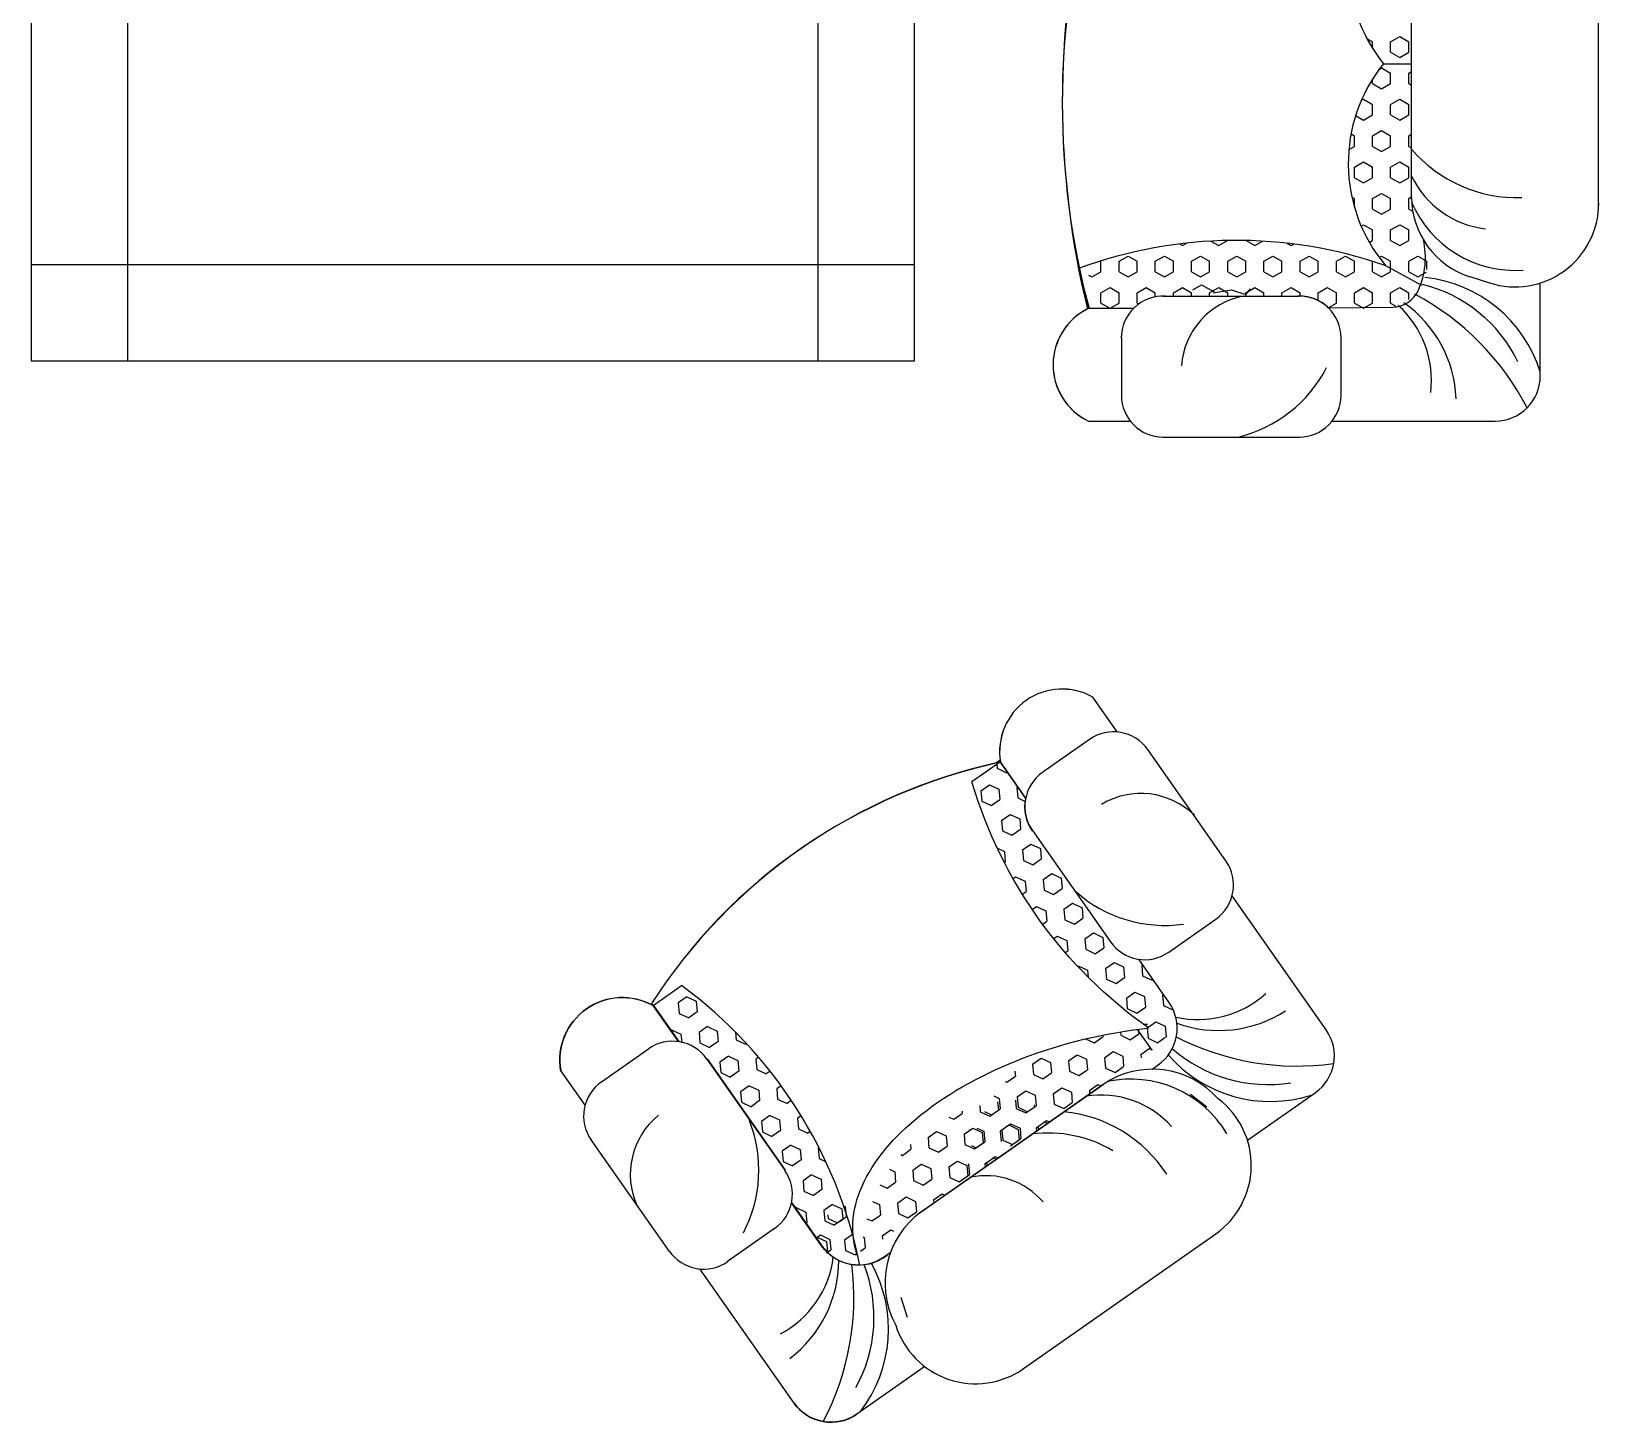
# Model space of a CAD drawing. Header units: inches. Extents: x 10.1 to 52.6, y 12.1 to 36.9.
# Drawn here: x 46.108 to 47.982, y 16.985 to 18.65 of the extents above; entities that cross this region are included whole.
import ezdxf

# ---------------------------------------------------------------- set-up
doc = ezdxf.new("R2010")
doc.units = ezdxf.units.IN
doc.header["$MEASUREMENT"] = 0
for name, color, linetype in [('02', 2, 'Continuous'), ('1', 1, 'Continuous'), ('4', 4, 'Continuous')]:
    doc.layers.add(name, color=color, linetype=linetype)

msp = doc.modelspace()

# ---------------------------------------------------------------- linework, layer by layer
at = {"layer": '02'}
for p, q in [((47.7586, 18.4522), (47.7586, 19.6518)), ((47.7051, 18.6418), (47.712, 18.6378)), ((47.712, 18.6299), (47.712, 18.6378)), ((47.7336, 18.6378), (47.7445, 18.6441)), ((47.7336, 18.6253), (47.7336, 18.6378)), ((47.7445, 18.6441), (47.7553, 18.6378)), ((47.7553, 18.6253), (47.7553, 18.6378)), ((47.7336, 18.6253), (47.7445, 18.6191)), ((47.7445, 18.6191), (47.7553, 18.6253)), ((47.712, 18.5878), (47.712, 18.5934)), ((47.7198, 18.6048), (47.7228, 18.6066)), ((47.7228, 18.6066), (47.7336, 18.6003)), ((47.7336, 18.5878), (47.7336, 18.6003)), ((47.7553, 18.6003), (47.7586, 18.6023)), ((47.7553, 18.5878), (47.7553, 18.6003)), ((47.712, 18.5878), (47.7228, 18.5816)), ((47.7228, 18.5816), (47.7336, 18.5878)), ((47.7553, 18.5878), (47.7586, 18.5859)), ((47.6984, 18.5675), (47.7012, 18.5691)), ((47.7012, 18.5691), (47.712, 18.5628)), ((47.712, 18.5503), (47.712, 18.5628)), ((47.7336, 18.5628), (47.7445, 18.5691)), ((47.7336, 18.5503), (47.7336, 18.5628)), ((47.7445, 18.5691), (47.7553, 18.5628)), ((47.7553, 18.5503), (47.7553, 18.5628)), ((47.6917, 18.5495), (47.7012, 18.5441)), ((47.7012, 18.5441), (47.712, 18.5503)), ((47.7336, 18.5503), (47.7445, 18.5441)), ((47.7445, 18.5441), (47.7553, 18.5503)), ((47.6863, 18.5277), (47.6903, 18.5253)), ((47.6903, 18.5128), (47.6903, 18.5253)), ((47.712, 18.5253), (47.7228, 18.5316)), ((47.712, 18.5128), (47.712, 18.5253)), ((47.7228, 18.5316), (47.7336, 18.5253)), ((47.7336, 18.5128), (47.7336, 18.5253)), ((47.7553, 18.5253), (47.7586, 18.5273)), ((47.7553, 18.5128), (47.7553, 18.5253)), ((47.6837, 18.509), (47.6903, 18.5128)), ((47.712, 18.5128), (47.7228, 18.5066)), ((47.7228, 18.5066), (47.7336, 18.5128)), ((47.7553, 18.5128), (47.7586, 18.5109)), ((47.6903, 18.4878), (47.7012, 18.4941)), ((47.6903, 18.4753), (47.6903, 18.4878)), ((47.7012, 18.4941), (47.712, 18.4878)), ((47.712, 18.4753), (47.712, 18.4878)), ((47.7336, 18.4878), (47.7445, 18.4941)), ((47.7336, 18.4753), (47.7336, 18.4878)), ((47.7445, 18.4941), (47.7553, 18.4878)), ((47.7553, 18.4753), (47.7553, 18.4878)), ((47.6903, 18.4753), (47.7012, 18.4691)), ((47.7012, 18.4691), (47.712, 18.4753)), ((47.7336, 18.4753), (47.7445, 18.4691)), ((47.7445, 18.4691), (47.7553, 18.4753)), ((47.6873, 18.4521), (47.6903, 18.4503)), ((47.6903, 18.4399), (47.6903, 18.4503)), ((47.712, 18.4503), (47.7228, 18.4566)), ((47.712, 18.4378), (47.712, 18.4503)), ((47.7228, 18.4566), (47.7336, 18.4503)), ((47.7336, 18.4378), (47.7336, 18.4503)), ((47.7553, 18.4503), (47.7586, 18.4523)), ((47.7553, 18.4378), (47.7553, 18.4503)), ((47.712, 18.4378), (47.7228, 18.4316)), ((47.7228, 18.4316), (47.7336, 18.4378)), ((47.7553, 18.4378), (47.7601, 18.4351)), ((47.6983, 18.4175), (47.7012, 18.4191)), ((47.7012, 18.4191), (47.712, 18.4128)), ((47.712, 18.4003), (47.712, 18.4128)), ((47.7336, 18.4128), (47.7445, 18.4191)), ((47.7336, 18.4003), (47.7336, 18.4128)), ((47.7445, 18.4191), (47.7553, 18.4128)), ((47.7553, 18.4003), (47.7553, 18.4128)), ((47.481, 18.3962), (47.4847, 18.3941)), ((47.4847, 18.3941), (47.4902, 18.3973)), ((47.5186, 18.3995), (47.528, 18.3941)), ((47.528, 18.3941), (47.5386, 18.4002)), ((47.5608, 18.4002), (47.5713, 18.3941)), ((47.5713, 18.3941), (47.5804, 18.3994)), ((47.6098, 18.3968), (47.6146, 18.3941)), ((47.6146, 18.3941), (47.6177, 18.3959)), ((47.708, 18.398), (47.712, 18.4003)), ((47.7336, 18.4003), (47.7445, 18.3941)), ((47.7445, 18.3941), (47.7553, 18.4003)), ((47.3861, 18.376), (47.3872, 18.3753)), ((47.3872, 18.3628), (47.3872, 18.3753)), ((47.4089, 18.3753), (47.4197, 18.3816)), ((47.4089, 18.3628), (47.4089, 18.3753)), ((47.4197, 18.3816), (47.4305, 18.3753)), ((47.4305, 18.3628), (47.4305, 18.3753)), ((47.4522, 18.3753), (47.463, 18.3816)), ((47.4522, 18.3628), (47.4522, 18.3753)), ((47.463, 18.3816), (47.4738, 18.3753)), ((47.4738, 18.3628), (47.4738, 18.3753)), ((47.4955, 18.3753), (47.5063, 18.3816)), ((47.4955, 18.3628), (47.4955, 18.3753)), ((47.5063, 18.3816), (47.5171, 18.3753)), ((47.5171, 18.3628), (47.5171, 18.3753)), ((47.5388, 18.3753), (47.5496, 18.3816)), ((47.5388, 18.3628), (47.5388, 18.3753)), ((47.5496, 18.3816), (47.5604, 18.3753)), ((47.5604, 18.3628), (47.5604, 18.3753)), ((47.5821, 18.3753), (47.5929, 18.3816)), ((47.5821, 18.3628), (47.5821, 18.3753)), ((47.5929, 18.3816), (47.6037, 18.3753)), ((47.6037, 18.3628), (47.6037, 18.3753)), ((47.6254, 18.3753), (47.6362, 18.3816)), ((47.6254, 18.3628), (47.6254, 18.3753)), ((47.6362, 18.3816), (47.647, 18.3753)), ((47.647, 18.3628), (47.647, 18.3753)), ((47.6687, 18.3753), (47.6795, 18.3816)), ((47.6687, 18.3628), (47.6687, 18.3753)), ((47.6795, 18.3816), (47.6903, 18.3753)), ((47.6903, 18.3628), (47.6903, 18.3753)), ((47.712, 18.3628), (47.712, 18.3753)), ((47.7199, 18.3799), (47.7228, 18.3816)), ((47.7228, 18.3816), (47.7336, 18.3753)), ((47.7275, 18.3702), (47.7272, 18.3703)), ((47.7274, 18.3703), (47.7706, 18.3468)), ((47.7336, 18.3628), (47.7336, 18.3753)), ((47.7553, 18.3753), (47.7661, 18.3816)), ((47.7553, 18.3628), (47.7553, 18.3753)), ((47.7661, 18.3816), (47.7769, 18.3753)), ((47.7769, 18.3656), (47.7769, 18.3753)), ((47.3604, 18.3667), (47.3733, 18.3191)), ((47.3725, 18.3589), (47.3764, 18.3566)), ((47.3764, 18.3566), (47.3872, 18.3628)), ((47.4089, 18.3628), (47.4197, 18.3566)), ((47.4197, 18.3566), (47.4305, 18.3628)), ((47.4522, 18.3628), (47.463, 18.3566)), ((47.463, 18.3566), (47.4738, 18.3628)), ((47.4955, 18.3628), (47.5063, 18.3566)), ((47.5063, 18.3566), (47.5171, 18.3628)), ((47.5388, 18.3628), (47.5496, 18.3566)), ((47.5496, 18.3566), (47.5604, 18.3628)), ((47.5821, 18.3628), (47.5929, 18.3566)), ((47.5929, 18.3566), (47.6037, 18.3628)), ((47.6254, 18.3628), (47.6362, 18.3566)), ((47.6362, 18.3566), (47.647, 18.3628)), ((47.6687, 18.3628), (47.6795, 18.3566)), ((47.6795, 18.3566), (47.6903, 18.3628)), ((47.712, 18.3628), (47.7228, 18.3566)), ((47.7228, 18.3566), (47.7336, 18.3628)), ((47.7553, 18.3628), (47.7661, 18.3566)), ((47.7661, 18.3566), (47.7764, 18.3625)), ((47.3872, 18.3378), (47.3981, 18.3441)), ((47.3872, 18.3253), (47.3872, 18.3378)), ((47.3981, 18.3441), (47.4089, 18.3378)), ((47.4089, 18.3253), (47.4089, 18.3378)), ((47.4305, 18.3378), (47.4414, 18.3441)), ((47.4305, 18.3253), (47.4305, 18.3378)), ((47.4414, 18.3441), (47.4522, 18.3378)), ((47.4522, 18.3328), (47.4522, 18.3378)), ((47.4738, 18.3378), (47.4847, 18.3441)), ((47.4738, 18.3338), (47.4738, 18.3378)), ((47.4847, 18.3441), (47.4955, 18.3378)), ((47.4955, 18.3338), (47.4955, 18.3378)), ((47.4972, 18.3412), (47.5076, 18.347)), ((47.5076, 18.347), (47.5225, 18.3389)), ((47.5171, 18.3378), (47.528, 18.3441)), ((47.5171, 18.3338), (47.5171, 18.3378)), ((47.5213, 18.3378), (47.5432, 18.3412)), ((47.528, 18.3441), (47.5388, 18.3378)), ((47.5388, 18.3338), (47.5388, 18.3378)), ((47.5432, 18.3412), (47.5604, 18.3355)), ((47.5604, 18.3378), (47.5713, 18.3441)), ((47.5604, 18.3355), (47.5661, 18.3424)), ((47.5604, 18.3338), (47.5604, 18.3378)), ((47.5713, 18.3441), (47.5821, 18.3378)), ((47.5821, 18.3338), (47.5821, 18.3378)), ((47.6037, 18.3378), (47.6146, 18.3441)), ((47.6037, 18.3338), (47.6037, 18.3378)), ((47.6146, 18.3441), (47.6254, 18.3378)), ((47.6254, 18.3337), (47.6254, 18.3378)), ((47.647, 18.3378), (47.6579, 18.3441)), ((47.647, 18.3283), (47.647, 18.3378)), ((47.6579, 18.3441), (47.6687, 18.3378)), ((47.6687, 18.3253), (47.6687, 18.3378)), ((47.6903, 18.3378), (47.7012, 18.3441)), ((47.6903, 18.3253), (47.6903, 18.3378)), ((47.7012, 18.3441), (47.712, 18.3378)), ((47.712, 18.3253), (47.712, 18.3378)), ((47.7336, 18.3378), (47.7445, 18.3441)), ((47.7336, 18.3253), (47.7336, 18.3378)), ((47.7445, 18.3441), (47.7553, 18.3378)), ((47.7553, 18.3295), (47.7553, 18.3378)), ((47.3733, 18.3191), (47.4265, 18.3193)), ((47.3872, 18.3253), (47.398, 18.3191)), ((47.3982, 18.3191), (47.4089, 18.3253)), ((47.4305, 18.3253), (47.4324, 18.3243)), ((47.659, 18.3198), (47.6687, 18.3253)), ((47.6903, 18.3253), (47.7011, 18.3191)), ((47.7013, 18.3191), (47.712, 18.3253)), ((47.7336, 18.3253), (47.7399, 18.3217)), ((47.2666, 17.7787, 0.3429), (47.2622, 17.7755, 0.3429)), ((47.2625, 17.7735), (47.2629, 17.769)), ((47.2629, 17.769), (47.2742, 17.7637)), ((47.2435, 17.7422), (47.2538, 17.7493)), ((47.2538, 17.7493), (47.2651, 17.7441)), ((47.2742, 17.7637), (47.2754, 17.7645)), ((47.2435, 17.7422), (47.2446, 17.7297)), ((47.256, 17.7244), (47.2662, 17.7316)), ((47.2651, 17.7441), (47.2662, 17.7316)), ((47.2867, 17.746), (47.2878, 17.7468)), ((47.2867, 17.746), (47.2878, 17.7335)), ((47.2878, 17.7335), (47.2966, 17.7294)), ((47.2446, 17.7297), (47.256, 17.7244)), ((47.2684, 17.7067), (47.2786, 17.7139)), ((47.2786, 17.7139), (47.29, 17.7086)), ((47.2684, 17.7067), (47.2695, 17.6943)), ((47.2695, 17.6943), (47.2808, 17.689)), ((47.2808, 17.689), (47.2911, 17.6962)), ((47.29, 17.7086), (47.2911, 17.6962)), ((47.2933, 17.6713), (47.3035, 17.6784)), ((47.3035, 17.6784), (47.3148, 17.6732)), ((47.2633, 17.6733), (47.2717, 17.6694)), ((47.2717, 17.6694), (47.2728, 17.6569)), ((47.2717, 17.6562), (47.2728, 17.6569)), ((47.2933, 17.6713), (47.2944, 17.6588)), ((47.2944, 17.6588), (47.3057, 17.6535)), ((47.3057, 17.6535), (47.3159, 17.6607)), ((47.3148, 17.6732), (47.3159, 17.6607)), ((47.2821, 17.637), (47.2852, 17.6392)), ((47.2852, 17.6392), (47.2966, 17.6339)), ((47.3181, 17.6358), (47.3284, 17.643)), ((47.3284, 17.643), (47.3397, 17.6377)), ((47.3397, 17.6377), (47.3408, 17.6253)), ((47.2932, 17.6183), (47.2977, 17.6215)), ((47.2966, 17.6339), (47.2977, 17.6215)), ((47.3181, 17.6358), (47.3192, 17.6234)), ((47.3192, 17.6234), (47.3306, 17.6181)), ((47.3306, 17.6181), (47.3408, 17.6253)), ((47.305, 17.6001), (47.3101, 17.6037)), ((47.3101, 17.6037), (47.3214, 17.5985)), ((47.343, 17.6004), (47.3532, 17.6075)), ((47.343, 17.6004), (47.3441, 17.5879)), ((47.3532, 17.6075), (47.3646, 17.6023)), ((47.3646, 17.6023), (47.3657, 17.5898)), ((47.3175, 17.5825), (47.3225, 17.586)), ((47.3214, 17.5985), (47.3225, 17.586)), ((47.3441, 17.5879), (47.3554, 17.5826)), ((47.3554, 17.5826), (47.3657, 17.5898)), ((47.3307, 17.5653), (47.335, 17.5683)), ((47.335, 17.5683), (47.3463, 17.563)), ((47.3463, 17.563), (47.3474, 17.5506)), ((47.3679, 17.5649), (47.3781, 17.5721)), ((47.3679, 17.5649), (47.369, 17.5525)), ((47.3781, 17.5721), (47.3894, 17.5668)), ((47.3894, 17.5668), (47.3905, 17.5544)), ((47.3446, 17.5486), (47.3474, 17.5506)), ((47.369, 17.5525), (47.3803, 17.5472)), ((47.3803, 17.5472), (47.3905, 17.5544)), ((47.3591, 17.5323), (47.3598, 17.5328)), ((47.3598, 17.5328), (47.3712, 17.5276)), ((47.3712, 17.5276), (47.3719, 17.5192)), ((47.3927, 17.5295), (47.403, 17.5366)), ((47.3927, 17.5295), (47.3938, 17.517)), ((47.403, 17.5366), (47.4143, 17.5314)), ((47.4143, 17.5314), (47.4154, 17.5189)), ((47.4359, 17.5333), (47.437, 17.5341)), ((47.4359, 17.5333), (47.437, 17.5208)), ((47.3938, 17.517), (47.4052, 17.5117)), ((47.4052, 17.5117), (47.4154, 17.5189)), ((47.437, 17.5208), (47.4483, 17.5156)), ((47.4483, 17.5156), (47.4495, 17.5164)), ((46.892, 17.4955), (46.8817, 17.4884)), ((46.8817, 17.4884), (46.8828, 17.4759)), ((46.892, 17.4955), (46.9033, 17.4903)), ((46.9033, 17.4903), (46.9044, 17.4778)), ((47.4176, 17.494), (47.4278, 17.5012)), ((47.4176, 17.494), (47.4187, 17.4816)), ((47.4278, 17.5012), (47.4392, 17.4959)), ((47.4392, 17.4959), (47.4403, 17.4835)), ((47.4607, 17.4978), (47.4619, 17.4986)), ((47.4607, 17.4978), (47.4618, 17.4854)), ((46.8828, 17.4759), (46.8942, 17.4706)), ((46.9044, 17.4778), (46.8942, 17.4706)), ((47.4187, 17.4816), (47.43, 17.4763)), ((47.43, 17.4763), (47.4403, 17.4835)), ((47.4618, 17.4854), (47.4732, 17.4801)), ((47.4732, 17.4801), (47.4735, 17.4804)), ((46.8737, 17.4563), (46.8725, 17.4555)), ((46.8737, 17.4563), (46.885, 17.451)), ((46.885, 17.451), (46.8859, 17.4414)), ((46.9168, 17.4601), (46.9066, 17.4529)), ((46.9066, 17.4529), (46.9077, 17.4405)), ((46.9168, 17.4601), (46.9282, 17.4548)), ((46.9282, 17.4548), (46.9293, 17.4424)), ((46.95, 17.4536), (46.9508, 17.4443)), ((47.3893, 17.4498), (47.3894, 17.4478)), ((47.4106, 17.4537), (47.411, 17.4497)), ((47.411, 17.4497), (47.4223, 17.4444)), ((47.4223, 17.4444), (47.4326, 17.4516)), ((47.4307, 17.4566), (47.448, 17.4319)), ((47.4321, 17.4571), (47.4323, 17.4542)), ((47.4323, 17.4542), (47.4326, 17.4516)), ((47.4378, 17.4629), (47.4429, 17.4628)), ((47.4425, 17.4586), (47.4432, 17.4591)), ((47.4425, 17.4586), (47.4436, 17.4461)), ((47.4432, 17.4591), (47.4527, 17.4657)), ((47.4527, 17.4657), (47.464, 17.4605)), ((47.464, 17.4605), (47.4651, 17.448)), ((46.9077, 17.4405), (46.919, 17.4352)), ((46.9293, 17.4424), (46.919, 17.4352)), ((46.9508, 17.4443), (46.9622, 17.439)), ((46.9632, 17.4397), (46.9622, 17.439)), ((47.3679, 17.4459), (47.3792, 17.4406)), ((47.3792, 17.4406), (47.3894, 17.4478)), ((47.4348, 17.4267), (47.445, 17.4339)), ((47.4436, 17.4461), (47.4549, 17.4408)), ((47.445, 17.4339), (47.4474, 17.4328)), ((47.4474, 17.4328), (47.4485, 17.4323)), ((47.4549, 17.4408), (47.4624, 17.4461)), ((47.4624, 17.4461), (47.4651, 17.448)), ((46.9417, 17.4246), (46.9315, 17.4175)), ((46.9315, 17.4175), (46.9326, 17.405)), ((46.9417, 17.4246), (46.953, 17.4194)), ((46.953, 17.4194), (46.9541, 17.4069)), ((46.9777, 17.4235), (46.9746, 17.4213)), ((46.9746, 17.4213), (46.9757, 17.4088)), ((47.3054, 17.4153), (47.3156, 17.4225)), ((47.3054, 17.4153), (47.3065, 17.4028)), ((47.3156, 17.4225), (47.3269, 17.4172)), ((47.3269, 17.4172), (47.328, 17.4047)), ((47.3485, 17.4191), (47.3587, 17.4263)), ((47.3485, 17.4191), (47.3496, 17.4066)), ((47.3587, 17.4263), (47.3701, 17.421)), ((47.3701, 17.421), (47.3712, 17.4085)), ((47.3916, 17.4229), (47.4019, 17.4301)), ((47.3916, 17.4229), (47.3927, 17.4104)), ((47.4019, 17.4301), (47.4132, 17.4248)), ((47.4041, 17.4052), (47.4143, 17.4124)), ((47.4132, 17.4248), (47.4143, 17.4124)), ((47.4348, 17.4267), (47.4351, 17.4229)), ((47.4484, 17.4092), (47.4553, 17.414)), ((46.9326, 17.405), (46.9439, 17.3997)), ((46.9541, 17.4069), (46.9439, 17.3997)), ((46.9757, 17.4088), (46.987, 17.4035)), ((46.9915, 17.4067), (46.987, 17.4035)), ((47.2727, 17.3946), (47.2747, 17.3937)), ((47.2747, 17.3937), (47.2849, 17.4009)), ((47.2844, 17.4069), (47.2849, 17.4009)), ((47.3065, 17.4028), (47.3178, 17.3976)), ((47.3178, 17.3976), (47.328, 17.4047)), ((47.3496, 17.4066), (47.3609, 17.4014)), ((47.3609, 17.4014), (47.3712, 17.4085)), ((47.3927, 17.4104), (47.4041, 17.4052)), ((46.9666, 17.3892), (46.9563, 17.382)), ((46.9563, 17.382), (46.9574, 17.3696)), ((46.9666, 17.3892), (46.9779, 17.3839)), ((46.9779, 17.3839), (46.979, 17.3715)), ((47.0046, 17.3894), (46.9995, 17.3858)), ((46.9995, 17.3858), (47.0006, 17.3734)), ((47.2592, 17.3771), (47.2655, 17.3741)), ((47.2871, 17.376), (47.2973, 17.3832)), ((47.2871, 17.376), (47.2882, 17.3636)), ((47.2973, 17.3832), (47.3087, 17.3779)), ((47.3087, 17.3779), (47.3098, 17.3655)), ((47.3302, 17.3798), (47.3405, 17.387)), ((47.3302, 17.3798), (47.3313, 17.3674)), ((47.3405, 17.387), (47.3518, 17.3817)), ((47.3518, 17.3817), (47.3529, 17.3693)), ((47.3734, 17.3836), (47.3836, 17.3908)), ((47.3734, 17.3836), (47.3737, 17.3798)), ((47.3836, 17.3908), (47.3871, 17.3892)), ((47.5623, 17.3242), (47.6433, 17.381)), ((46.9574, 17.3696), (46.9688, 17.3643)), ((46.979, 17.3715), (46.9688, 17.3643)), ((47.0006, 17.3734), (47.0119, 17.3681)), ((47.0169, 17.3716), (47.0119, 17.3681)), ((47.2111, 17.3492), (47.2213, 17.3563)), ((47.2211, 17.3588), (47.2213, 17.3563)), ((47.2422, 17.3658), (47.2429, 17.3582)), ((47.2429, 17.3582), (47.2542, 17.353)), ((47.2479, 17.3584), (47.2564, 17.3545)), ((47.2542, 17.353), (47.2666, 17.3617)), ((47.2636, 17.3702), (47.2645, 17.3601)), ((47.2655, 17.3741), (47.2666, 17.3617)), ((47.2851, 17.3721), (47.286, 17.362)), ((47.286, 17.362), (47.2974, 17.3568)), ((47.2882, 17.3636), (47.2995, 17.3583)), ((47.2974, 17.3568), (47.3098, 17.3655)), ((47.3074, 17.3665), (47.3076, 17.364)), ((47.3313, 17.3674), (47.3427, 17.3621)), ((47.3427, 17.3621), (47.3529, 17.3693)), ((46.9914, 17.3537), (46.9812, 17.3466)), ((46.9812, 17.3466), (46.9823, 17.3341)), ((46.9914, 17.3537), (47.0028, 17.3485)), ((47.0028, 17.3485), (47.0039, 17.336)), ((47.0286, 17.3534), (47.0243, 17.3504)), ((47.0243, 17.3504), (47.0254, 17.3379)), ((47.0254, 17.3379), (47.0368, 17.3326)), ((47.2054, 17.3518), (47.2111, 17.3492)), ((47.2235, 17.3314), (47.2338, 17.3386)), ((47.2338, 17.3386), (47.2451, 17.3333)), ((47.2389, 17.3387), (47.2473, 17.3349)), ((47.2667, 17.3352), (47.2769, 17.3424)), ((47.2688, 17.3368), (47.2791, 17.3439)), ((47.2688, 17.3368), (47.2699, 17.3243)), ((47.2769, 17.3424), (47.2882, 17.3371)), ((47.2791, 17.3439), (47.2904, 17.3387)), ((47.2882, 17.3371), (47.2893, 17.3247)), ((47.2904, 17.3387), (47.2915, 17.3262)), ((47.3098, 17.339), (47.3222, 17.3477)), ((47.3098, 17.339), (47.3101, 17.3352)), ((47.312, 17.3406), (47.3123, 17.3367)), ((47.32, 17.3462), (47.3224, 17.3451)), ((47.3222, 17.3477), (47.3257, 17.3461)), ((46.9823, 17.3341), (46.9936, 17.3288)), ((47.0039, 17.336), (46.9936, 17.3288)), ((47.0163, 17.3183), (47.0061, 17.3111)), ((47.0163, 17.3183), (47.0276, 17.313)), ((47.0396, 17.3347), (47.0368, 17.3326)), ((47.1594, 17.3192), (47.1599, 17.3133)), ((47.1804, 17.3276), (47.1906, 17.3348)), ((47.1804, 17.3276), (47.1815, 17.3152)), ((47.1906, 17.3348), (47.202, 17.3295)), ((47.202, 17.3295), (47.2031, 17.3171)), ((47.2235, 17.3314), (47.2246, 17.319)), ((47.2246, 17.319), (47.236, 17.3137)), ((47.236, 17.3137), (47.2462, 17.3209)), ((47.2381, 17.3152), (47.2484, 17.3224)), ((47.2451, 17.3333), (47.2462, 17.3209)), ((47.2473, 17.3349), (47.2484, 17.3224)), ((47.2667, 17.3352), (47.2678, 17.3228)), ((47.2699, 17.3243), (47.2813, 17.319)), ((47.2791, 17.3175), (47.2893, 17.3247)), ((47.2813, 17.319), (47.2915, 17.3262)), ((47.0061, 17.3111), (47.0072, 17.2987)), ((47.0287, 17.3006), (47.0185, 17.2934)), ((47.0276, 17.313), (47.0287, 17.3006)), ((47.0499, 17.3154), (47.0492, 17.3149)), ((47.0492, 17.3149), (47.0503, 17.3025)), ((47.0503, 17.3025), (47.0579, 17.2989)), ((47.1478, 17.307), (47.1497, 17.3061)), ((47.1497, 17.3061), (47.1599, 17.3133)), ((47.1815, 17.3152), (47.1928, 17.3099)), ((47.1928, 17.3099), (47.2031, 17.3171)), ((47.2053, 17.2922), (47.2155, 17.2993)), ((47.2155, 17.2993), (47.2268, 17.2941)), ((47.2323, 17.318), (47.2381, 17.3152)), ((47.2484, 17.296), (47.2586, 17.3032)), ((47.2506, 17.2975), (47.2608, 17.3047)), ((47.2586, 17.3032), (47.2621, 17.3015)), ((47.2608, 17.3047), (47.2643, 17.3031)), ((47.0072, 17.2987), (47.0185, 17.2934)), ((47.0412, 17.2828), (47.0309, 17.2757)), ((47.0412, 17.2828), (47.0525, 17.2776)), ((47.1342, 17.2894), (47.1406, 17.2865)), ((47.1406, 17.2865), (47.1417, 17.274)), ((47.1621, 17.2884), (47.1724, 17.2955)), ((47.1621, 17.2884), (47.1632, 17.2759)), ((47.1724, 17.2955), (47.1837, 17.2903)), ((47.1837, 17.2903), (47.1848, 17.2778)), ((47.2053, 17.2922), (47.2064, 17.2797)), ((47.2177, 17.2744), (47.2279, 17.2816)), ((47.2244, 17.2792), (47.2301, 17.2831)), ((47.2268, 17.2941), (47.2279, 17.2816)), ((47.2279, 17.2961), (47.229, 17.2956)), ((47.229, 17.2956), (47.2301, 17.2831)), ((47.2484, 17.296), (47.2487, 17.2921)), ((47.2506, 17.2975), (47.2509, 17.2937)), ((47.0309, 17.2757), (47.032, 17.2632)), ((47.032, 17.2632), (47.0434, 17.2579)), ((47.0536, 17.2651), (47.0434, 17.2579)), ((47.0525, 17.2776), (47.0536, 17.2651)), ((47.1229, 17.2708), (47.1314, 17.2668)), ((47.1314, 17.2668), (47.1417, 17.274)), ((47.1632, 17.2759), (47.1746, 17.2706)), ((47.1746, 17.2706), (47.1848, 17.2778)), ((47.2064, 17.2797), (47.2177, 17.2744)), ((47.0171, 17.249), (47.0378, 17.2194)), ((47.0229, 17.2436), (47.0217, 17.2428)), ((47.0229, 17.2436), (47.0342, 17.2383)), ((47.066, 17.2474), (47.0558, 17.2402)), ((47.066, 17.2474), (47.0774, 17.2421)), ((47.0793, 17.2458), (47.0813, 17.2449)), ((47.0813, 17.2449), (47.0824, 17.2325)), ((47.114, 17.2511), (47.1223, 17.2472)), ((47.1223, 17.2472), (47.1234, 17.2347)), ((47.1439, 17.2491), (47.1541, 17.2563)), ((47.1439, 17.2491), (47.145, 17.2366)), ((47.1541, 17.2563), (47.1654, 17.251)), ((47.1654, 17.251), (47.1665, 17.2386)), ((47.187, 17.2529), (47.1972, 17.2601)), ((47.187, 17.2529), (47.1873, 17.2491)), ((47.1972, 17.2601), (47.2007, 17.2585)), ((47.0342, 17.2383), (47.0353, 17.2259)), ((47.0353, 17.2259), (47.0342, 17.225)), ((47.0558, 17.2402), (47.0569, 17.2278)), ((47.0569, 17.2278), (47.0682, 17.2225)), ((47.0605, 17.2349), (47.0609, 17.2305)), ((47.0609, 17.2305), (47.0722, 17.2253)), ((47.0785, 17.2297), (47.0682, 17.2225)), ((47.0722, 17.2253), (47.0824, 17.2325)), ((47.0774, 17.2421), (47.0785, 17.2297)), ((47.1073, 17.2303), (47.1132, 17.2276)), ((47.1132, 17.2276), (47.1234, 17.2347)), ((47.145, 17.2366), (47.1563, 17.2314)), ((47.1563, 17.2314), (47.1665, 17.2386)), ((47.0464, 17.2072), (47.0517, 17.2109)), ((47.0478, 17.2081), (47.0466, 17.2073)), ((47.0478, 17.2081), (47.0591, 17.2029)), ((47.0517, 17.2109), (47.0631, 17.2056)), ((47.0631, 17.2056), (47.0642, 17.1932)), ((47.0901, 17.2114), (47.0807, 17.2048)), ((47.0909, 17.2119), (47.0901, 17.2114)), ((47.1029, 17.2085), (47.104, 17.2079)), ((47.104, 17.2079), (47.1051, 17.1955)), ((47.1256, 17.2098), (47.1358, 17.217)), ((47.1256, 17.2098), (47.1259, 17.206)), ((47.1358, 17.217), (47.1393, 17.2154)), ((47.0589, 17.1895), (47.0642, 17.1932)), ((47.0591, 17.2029), (47.0602, 17.1904)), ((47.0602, 17.1904), (47.0598, 17.1902)), ((47.0807, 17.2048), (47.0818, 17.1923)), ((47.0818, 17.1923), (47.0931, 17.187)), ((47.0958, 17.1889), (47.0931, 17.187)), ((47.0995, 17.1915), (47.1051, 17.1955)), ((47.1353, 17.1896), (47.1284, 17.1847))]:
    msp.add_line(p, q, dxfattribs=at)
for centre, radius, start, end in [((47.6221, 18.2743), 0.0595, 65.2562, 90), ((47.6304, 18.2922), 0.0397, 43.2715, 65.2562), ((47.3459, 17.7228), 0.05, 168.2478, 215.0479)]:
    msp.add_arc(centre, radius, start, end, dxfattribs=at)
at = {"layer": '1'}
for p, q in [((46.2233, 19.7923), (46.2233, 18.2563)), ((47.0489, 18.2563), (47.0489, 19.7923)), ((47.725, 18.6116), (47.7586, 18.6116)), ((46.1081, 18.3715), (47.1641, 18.3715)), ((47.2669, 17.7766), (47.2329, 17.7527)), ((46.8516, 17.4853), (46.8856, 17.5091)), ((47.4941, 17.3792), (47.5139, 17.3641)), ((47.1479, 17.1364), (47.1554, 17.1126))]:
    msp.add_line(p, q, dxfattribs=at)
for centre, radius, start, end in [((47.8846, 18.6176), 0.1661, 220.6378, 271.973), ((47.86, 18.526), 0.1125, 205.7197, 263.3866), ((47.882, 18.4983), 0.1338, 202.905, 274.3039), ((47.5489, 17.8549), 0.5454, 70.9207, 110.2259), ((47.7578, 18.1947), 0.1621, 17.404, 84.0132), ((47.5746, 18.244), 0.0913, 100.55, 175.9463), ((47.6135, 18.0547), 0.3183, 27.1616, 62.0693), ((47.73, 18.1793), 0.1734, 25.967, 76.2674), ((47.6614, 18.2331), 0.121, 352.9605, 47.7429), ((47.6646, 18.2053), 0.1474, 2.1637, 54.8293), ((47.5136, 18.3219), 0.1612, 283.4652, 332.7979), ((47.435, 17.6476), 0.0913, 45.598, 120.9942), ((47.4638, 17.7423), 0.1612, 228.5131, 277.8459), ((47.5033, 17.5895), 0.121, 257.305, 312.0874), ((47.5279, 17.6028), 0.1474, 250.2186, 302.8842), ((47.5867, 17.5642), 0.1734, 228.7805, 279.0809), ((47.6218, 17.7312), 0.3183, 242.9786, 277.8863), ((47.59, 17.5326), 0.1621, 221.0348, 287.6439), ((47.4228, 17.2635), 0.1338, 30.744, 102.143), ((47.3875, 17.2657), 0.1125, 41.6613, 99.3282), ((47.3267, 17.1929), 0.1661, 33.0749, 84.4101), ((46.9157, 17.2833), 0.0913, 129.1016, 204.4979), ((46.8169, 17.2885), 0.1612, 332.25, 21.5828), ((47.3238, 17.179), 0.1538, 59.6258, 97.0028), ((47.2496, 17.1917), 0.0901, 40.6214, 101.74), ((46.9471, 17.1994), 0.121, 298.0084, 352.7908), ((46.9262, 17.1807), 0.1474, 307.2117, 359.8773), ((46.7735, 17.1361), 0.3183, 332.2096, 7.1172), ((46.9424, 17.1123), 0.1734, 331.0149, 21.3153), ((46.971, 17.0984), 0.1621, 322.4519, 29.0611)]:
    msp.add_arc(centre, radius, start, end, dxfattribs=at)
for centre, major_axis, start_param, end_param in [((47.8729, 18.7309), (-0.1343, -0.1343), 4.799554, 6.176462), ((47.8729, 18.4924), (-0.1343, -0.1343), 4.819112, 6.196017), ((46.5589, 17.0655), (-0.0952, -0.5427), 1.944401, 2.680389)]:
    msp.add_ellipse(centre, major_axis=major_axis, ratio=1, start_param=start_param, end_param=end_param, dxfattribs=at)
at = {"layer": '1', "extrusion": (0, 0, -1)}
for centre, major_axis, ratio, start_param, end_param in [((47.7613, 17.909), (0.5427, -0.0952), 1, 2.009589, 2.680389), ((47.416, 17.2699), (0.3232, 0.0722), 0.548194, 3.062031, 4.915847)]:
    msp.add_ellipse(centre, major_axis=major_axis, ratio=ratio, start_param=start_param, end_param=end_param, dxfattribs=at)
at = {"layer": '4'}
for p, q in [((46.1081, 19.7923), (46.1081, 18.2563)), ((47.1641, 18.2563), (47.1641, 19.7923)), ((47.9822, 18.4397), (47.9818, 19.6703)), ((47.7587, 18.4496), (47.7586, 19.6532)), ((47.8283, 18.357), (47.852, 18.3494)), ((47.9125, 18.2381), (47.9125, 18.3493)), ((47.4617, 18.3338, 0.6857), (47.6243, 18.3338, 0.6857)), ((47.3725, 18.3191), (47.4263, 18.3191)), ((47.6593, 18.3195), (47.7357, 18.3205)), ((47.4117, 18.2838), (47.4117, 18.2151)), ((47.6743, 18.2151), (47.6743, 18.2838)), ((46.1081, 18.2563), (47.1641, 18.2563)), ((47.3725, 18.1841), (47.4224, 18.1841)), ((47.6635, 18.1841), (47.8585, 18.1841)), ((47.4597, 18.1652), (47.6249, 18.1651)), ((47.4617, 18.1651), (47.6243, 18.1651)), ((47.4067, 17.8124), (47.3774, 17.8541)), ((47.3736, 17.8036), (47.3175, 17.7642)), ((47.5367, 17.6582), (47.4433, 17.7913)), ((47.2667, 17.7762), (47.297, 17.733)), ((47.2972, 17.7334), (47.2669, 17.7766)), ((47.3052, 17.6945), (47.3986, 17.5614)), ((47.6565, 17.4562), (47.5441, 17.6166)), ((47.4683, 17.5491), (47.5245, 17.5885)), ((47.4685, 17.4892), (47.4325, 17.5406)), ((46.8497, 17.4876), (46.8816, 17.4421)), ((46.8819, 17.4421), (46.8516, 17.4853)), ((46.8521, 17.4854), (46.8824, 17.4422)), ((46.7899, 17.3941), (46.8461, 17.4335)), ((46.9158, 17.4213), (47.0092, 17.2882)), ((46.9162, 17.4214), (47.0096, 17.2883)), ((46.7703, 17.3661), (46.7411, 17.4078)), ((47.3897, 17.3908), (47.1674, 17.2348)), ((47.1724, 17.2386), (47.3897, 17.391)), ((46.8711, 17.1913), (46.7777, 17.3245)), ((47.0532, 17.1979), (47.0172, 17.2493)), ((47.0176, 17.2494), (47.0536, 17.198)), ((46.9969, 17.2185), (46.9408, 17.1791)), ((47.2946, 17.0511), (47.5244, 17.2122)), ((47.0202, 17.0099), (46.9077, 17.1702)), ((47.1764, 17.0535), (47.0954, 16.9967))]:
    msp.add_line(p, q, dxfattribs=at)
for centre, radius, start, end in [((48.3162, 18.5648), 0.9752, 165.4084, 194.5916), ((48.3907, 18.5677), 1.0497, 166.624, 193.7352), ((47.8586, 18.4522), 0.1, 180, 252.3156), ((47.8824, 18.4447), 0.1, 252.3156, 0), ((47.6814, 18.3797), 0.0938, 335.5378, 13.1666), ((47.4618, 18.2835), 0.0503, 87.4724, 180.0233), ((47.6243, 18.2838), 0.05, 0, 90), ((47.7352, 18.3552), 0.0347, 270.8141, 335.5378), ((47.4048, 18.2516), 0.0748, 116.8505, 241.8665), ((47.4617, 18.2151), 0.05, 180, 270), ((47.6243, 18.2151), 0.05, 270, 0), ((47.3408, 17.7889), 0.0748, 60.641, 189.4549), ((47.4023, 17.7626), 0.05, 35.0479, 125.0479), ((47.4056, 17.1307), 0.6606, 102.1187, 147.2951), ((47.4054, 17.1303), 0.6606, 102.1187, 147.2556), ((47.3462, 17.7232), 0.05, 125.0479, 215.0479), ((47.4957, 17.6295), 0.05, 305.0479, 35.0479), ((47.4396, 17.5901), 0.05, 215.0479, 305.0479), ((46.8149, 17.42), 0.0748, 60.641, 189.4549), ((46.8748, 17.3926), 0.05, 35.0479, 125.0479), ((46.8186, 17.3532), 0.05, 125.0479, 215.0479), ((47.4487, 17.3039), 0.1052, 41.5039, 124.1248), ((47.467, 17.2941), 0.1, 305.0479, 52.7323), ((46.9682, 17.2594), 0.05, 305.0479, 35.0479), ((47.2341, 17.1534), 0.1052, 125.9711, 208.5919), ((46.9121, 17.22), 0.05, 215.0479, 305.0479), ((47.0978, 17.229), 0.054, 215.0479, 314.2724), ((47.2372, 17.1329), 0.1, 197.3636, 305.0479), ((47.0644, 17.0409), 0.054, 215.0479, 305.0479)]:
    msp.add_arc(centre, radius, start, end, dxfattribs=at)
for centre, major_axis, start_param, end_param in [((47.4048, 18.2516), (0.0529, -0.0529), 2.802804, 5.051178), ((47.8585, 18.2381), (0.0382, -0.0382), -0.785398, 0.785398), ((47.3408, 17.7889), (0.0737, -0.0129), 1.232081, 3.480308), ((47.4243, 17.4582), (-0.0093, -0.0532), 0.785398, 2.356194), ((47.6123, 17.4252), (-0.0093, -0.0532), 0.785398, 2.356194)]:
    msp.add_ellipse(centre, major_axis=major_axis, ratio=1, start_param=start_param, end_param=end_param, dxfattribs=at)
at = {"layer": '4', "extrusion": (0, 0, -1)}
for centre, major_axis, start_param, end_param in [((46.8149, 17.42), (-0.0129, -0.0737), 1.232081, 3.480308), ((47.0974, 17.2289), (0.0532, -0.0093), 0.785398, 2.356194), ((47.0644, 17.0409), (0.0532, -0.0093), 0.785398, 2.356194)]:
    msp.add_ellipse(centre, major_axis=major_axis, ratio=1, start_param=start_param, end_param=end_param, dxfattribs=at)

doc.saveas('drawing.dxf')
